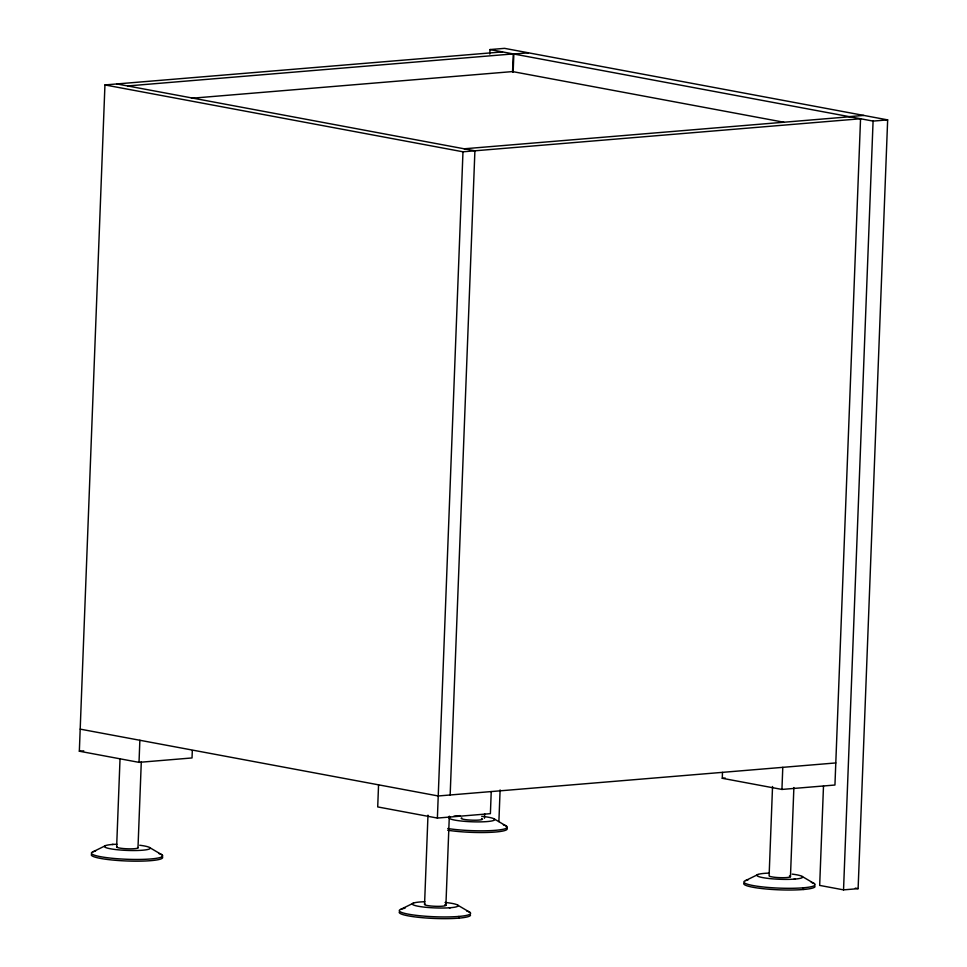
<?xml version="1.0" encoding="UTF-8"?>
<svg xmlns="http://www.w3.org/2000/svg" width="967" height="967" viewBox="0 0 967 967"><rect width="100%" height="100%" fill="white"/><g stroke="black" fill="none" stroke-linecap="round" stroke-linejoin="round"><path stroke-width="1.45" d="M192.312 750.585L192.034 757.947L139.018 762.359L79.342 751.214L104.944 84.939L502.514 51.904M116.644 846.85L120.017 759.131M139.018 762.359L139.864 740.263M137.991 847.866L141.303 761.633M378.556 784.829L377.71 806.925L437.386 818.07L490.39 813.658L491.236 791.574M424.561 904.338L427.982 815.133M437.386 818.07L462.975 151.795L104.944 84.939M445.896 905.366L449.317 816.16M450.163 794.983L474.906 150.804L116.874 83.948M489.81 54.079L489.979 49.559L504.556 48.35L887.658 119.884L858.116 888.661L843.538 889.87L819.678 885.409L823.497 785.917M458.757 918.142L458.817 916.438M512.558 72.005L513.247 53.91L127.608 85.954M484.491 818.275L484.66 813.755M513.151 72.102L513.852 54.019L528.429 52.81M498.887 821.587L500.108 789.93M462.975 151.795L860.545 118.76L834.944 785.023L781.94 789.435L722.264 778.29L722.494 772.403M772.536 786.497L769.116 875.703A10.71 1.438 2.2 0 0 771.666 876.839L773.745 877.178A10.71 1.438 2.2 0 0 786.751 877.565A10.71 1.438 2.2 0 0 789.435 875.957M781.94 789.435L782.787 767.339M790.45 876.731L793.883 787.525M803.311 889.507L803.384 887.803M843.538 889.87L873.08 121.093L489.979 49.559M93.122 851.734L105.608 845.593M401.027 909.222L413.513 903.093M745.581 880.586L758.08 874.446M112.039 844.505L113.127 844.372M456.605 815.87L457.693 815.737M449.413 907.832L450.501 907.699M793.967 879.196L795.055 879.063M191.454 98.271L512.57 71.582L783.886 122.241M849.207 116.632L863.785 115.424M464.16 148.797L849.8 116.753M873.08 121.093L887.658 119.884M79.342 751.214L83.766 750.851M835.802 762.939L438.232 795.974L80.201 729.13M722.264 778.29L725.214 778.048M855.312 888.129L858.116 888.661M802.102 876.416L814.395 883.669M494.197 818.928L506.49 826.169M457.548 905.052L469.841 912.304M149.643 847.563L161.936 854.816M444.868 904.592A10.71 1.438 2.2 0 1 442.197 906.2A10.71 1.438 2.2 0 1 429.179 905.813L427.1 905.487A10.71 1.438 2.2 0 1 425.129 904M466.735 911.011A35.694 4.787 2.2 0 1 433.083 916.692A35.694 4.787 2.2 0 1 405.04 908.243M470.506 915.278A35.694 4.787 2.2 0 1 433.023 918.396A35.694 4.787 2.2 0 1 399.262 912.099M445.05 902.453A22.845 3.058 2.2 0 1 453.209 907.421A22.845 3.058 2.2 0 1 417.611 906.139A22.845 3.058 2.2 0 1 424.864 901.727M481.518 818.469A10.71 1.438 2.2 0 1 478.846 820.076A10.71 1.438 2.2 0 1 465.828 819.678L463.749 819.351A10.71 1.438 2.2 0 1 461.779 817.864M481.699 816.329A22.845 3.058 2.2 0 1 492.88 820.705A22.845 3.058 2.2 0 1 463.882 821.285A22.845 3.058 2.2 0 1 450.163 816.958M453.886 816.16A22.845 3.058 2.2 0 1 460.207 815.652M506.418 827.885A35.694 4.787 2.2 0 1 489.375 832.382A35.694 4.787 2.2 0 1 447.661 830.218M503.384 824.875A35.694 4.787 2.2 0 1 493.315 830.472A35.694 4.787 2.2 0 1 447.733 828.514M811.289 882.375A35.694 4.787 2.2 0 1 779.197 888.117A35.694 4.787 2.2 0 1 748.023 879.91M815.06 886.642A35.694 4.787 2.2 0 1 777.577 889.761A35.694 4.787 2.2 0 1 743.828 883.463M792.215 874.12A22.845 3.058 2.2 0 1 796.482 878.93A22.845 3.058 2.2 0 1 761.561 877.371A22.845 3.058 2.2 0 1 769.418 873.092M137.834 847.491A10.71 1.438 2.2 0 1 133.168 848.784A10.71 1.438 2.2 0 1 121.274 848.313L119.195 847.986A10.71 1.438 2.2 0 1 117.225 846.5M158.818 853.51A35.694 4.787 2.2 0 1 126.725 859.264A35.694 4.787 2.2 0 1 95.552 851.057M139.744 845.255A22.845 3.058 2.2 0 1 144.01 850.078A22.845 3.058 2.2 0 1 109.09 848.518A22.845 3.058 2.2 0 1 116.959 844.239M161.864 856.52A35.694 4.787 2.2 0 1 129.783 861.077A35.694 4.787 2.2 0 1 91.357 854.598"/></g></svg>
